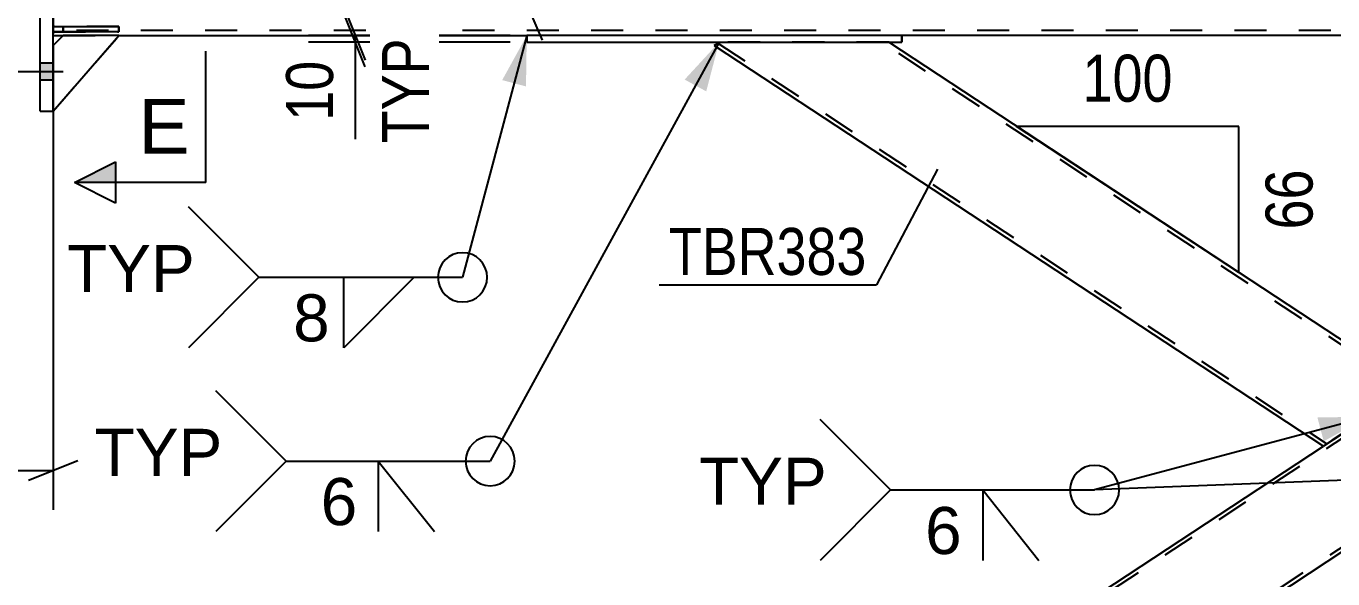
# Model space of a CAD drawing. Header units: millimetres. Extents: x -857 to 332, y -866 to -25.
# Drawn here: x -814.3 to -734.6, y -117.1 to -83.4 of the extents above; entities that cross this region are included whole.
import ezdxf

# ---------------------------------------------------------------- set-up
doc = ezdxf.new("R2010")
doc.units = ezdxf.units.MM
doc.linetypes.add('DXK_LINE_DOT2', pattern=[3.9198, 1.9599, -1.9599])
doc.styles.add('Arial', font='ARIAL.TTF', dxfattribs={"height": 0.2})
doc.styles.add('Arial Narrow', font='ARIALN.TTF', dxfattribs={"height": 0.2})

# ---------------------------------------------------------------- blocks, each defined once
blk = doc.blocks.new('Part-570388934-12390 - 11942')
at = {"color": 2, "linetype": 'Continuous'}
for p, q in [((-812.013, -84.029), (-812.613, -84.629)), ((-812.613, -88.629), (-808.613, -84.029)), ((-808.613, -84.029), (-812.013, -84.029))]:
    blk.add_line(p, q, dxfattribs=at)
at = {"color": 7, "linetype": 'DXK_LINE_DOT2'}
blk.add_line((-812.613, -84.629), (-812.613, -88.629), dxfattribs=at)
blk = doc.blocks.new('Part-570388934-12189 - 11942')
at = {"color": 7, "linetype": 'DXK_LINE_DOT2'}
for p, q in [((-697.391, -84.429), (-773.706, -134.628)), ((-687.346, -84.429), (-763.662, -134.628)), ((-729.767, -105.438), (-735.226, -109.029))]:
    blk.add_line(p, q, dxfattribs=at)
at = {"color": 2, "linetype": 'Continuous'}
for p, q in [((-774.143, -134.628), (-735.226, -109.029)), ((-729.767, -112.62), (-763.225, -134.628))]:
    blk.add_line(p, q, dxfattribs=at)
blk = doc.blocks.new('Part-570388934-12201 - 11942')
at = {"color": 2, "linetype": 'Continuous'}
for p, q in [((-813.413, -88.629), (-813.413, -73.429)), ((-813.413, -73.429), (-812.613, -73.429)), ((-812.613, -88.629), (-812.613, -73.429)), ((-813.413, -88.629), (-812.613, -88.629))]:
    blk.add_line(p, q, dxfattribs=at)
blk = doc.blocks.new('Part-570388934-12256 - 11942')
at = {"color": 2, "linetype": 'Continuous'}
for p, q in [((-783.762, -84.429), (-783.762, -84.029)), ((-783.762, -84.029), (-783.762, -84.029)), ((-760.906, -84.029), (-783.762, -84.029)), ((-760.906, -84.029), (-760.906, -84.429)), ((-783.762, -84.429), (-783.762, -84.429)), ((-783.762, -84.429), (-760.906, -84.429))]:
    blk.add_line(p, q, dxfattribs=at)
at = {"color": 7, "linetype": 'DXK_LINE_DOT2'}
for p, q in [((-783.762, -84.029), (-783.762, -84.429)), ((-760.906, -84.029), (-760.906, -84.029)), ((-760.906, -84.429), (-760.906, -84.029)), ((-760.906, -84.429), (-760.906, -84.429))]:
    blk.add_line(p, q, dxfattribs=at)
blk = doc.blocks.new('Part-570388934-12328 - 11942')
at = {"color": 2, "linetype": 'Continuous'}
for p, q in [((-772.334, -84.62), (-772.301, -84.598)), ((-772.334, -84.62), (-735.226, -109.029)), ((-772.044, -84.429), (-772.301, -84.598)), ((-772.059, -84.429), (-772.099, -84.465)), ((-729.767, -105.438), (-761.706, -84.429)), ((-730.036, -105.616), (-735.226, -109.029)), ((-729.8, -105.46), (-730.036, -105.616)), ((-729.767, -105.438), (-729.8, -105.46))]:
    blk.add_line(p, q, dxfattribs=at)
at = {"color": 7, "linetype": 'DXK_LINE_DOT2'}
for p, q in [((-772.301, -84.598), (-772.334, -84.62)), ((-772.115, -84.476), (-735.007, -108.885)), ((-761.706, -84.429), (-772.059, -84.429)), ((-772.044, -84.429), (-772.044, -84.429)), ((-729.985, -105.582), (-762.142, -84.429)), ((-730.203, -105.725), (-730.203, -105.725)), ((-730.203, -105.725), (-730.203, -105.725)), ((-730.036, -105.616), (-729.895, -105.522))]:
    blk.add_line(p, q, dxfattribs=at)
blk = doc.blocks.new('Bolt-570388934-12387 - 11942')
at = {"linetype": 'Continuous'}
for points in [[(-813.413, -75.309), (-813.413, -76.349), (-812.613, -76.349), (-812.613, -75.309)], [(-813.413, -75.309), (-813.413, -76.349), (-812.613, -76.349), (-812.613, -75.309)], [(-813.413, -75.309), (-813.413, -76.349), (-812.613, -76.349), (-812.613, -75.309)], [(-813.413, -80.509), (-813.413, -81.549), (-812.613, -81.549), (-812.613, -80.509)], [(-813.413, -80.509), (-813.413, -81.549), (-812.613, -81.549), (-812.613, -80.509)], [(-813.413, -85.709), (-813.413, -86.749), (-812.613, -86.749), (-812.613, -85.709)], [(-813.413, -85.709), (-813.413, -86.749), (-812.613, -86.749), (-812.613, -85.709)], [(-813.413, -85.709), (-813.413, -86.749), (-812.613, -86.749), (-812.613, -85.709)]]:
    blk.add_hatch(color=1, dxfattribs=at).paths.add_polyline_path(points)
at = {"color": 1, "linetype": 'Continuous'}
for p, q in [((-812.613, -75.309), (-813.413, -75.309)), ((-812.613, -75.309), (-813.413, -75.309)), ((-812.613, -75.309), (-813.413, -75.309)), ((-812.013, -75.829), (-816.213, -75.829)), ((-812.013, -75.829), (-816.213, -75.829)), ((-812.013, -75.829), (-816.213, -75.829)), ((-812.613, -76.349), (-813.413, -76.349)), ((-812.613, -76.349), (-813.413, -76.349)), ((-812.613, -76.349), (-813.413, -76.349)), ((-812.013, -81.029), (-816.213, -81.029)), ((-812.013, -81.029), (-816.213, -81.029)), ((-812.613, -80.509), (-813.413, -80.509)), ((-812.613, -80.509), (-813.413, -80.509)), ((-812.613, -81.549), (-813.413, -81.549)), ((-812.613, -81.549), (-813.413, -81.549)), ((-812.613, -85.709), (-813.413, -85.709)), ((-812.613, -85.709), (-813.413, -85.709)), ((-812.613, -85.709), (-813.413, -85.709)), ((-812.013, -86.229), (-816.213, -86.229)), ((-812.013, -86.229), (-816.213, -86.229)), ((-812.013, -86.229), (-816.213, -86.229)), ((-812.613, -86.749), (-813.413, -86.749)), ((-812.613, -86.749), (-813.413, -86.749)), ((-812.613, -86.749), (-813.413, -86.749))]:
    blk.add_line(p, q, dxfattribs=at)
blk = doc.blocks.new('Part-570388934-12391 - 11942')
at = {"color": 7, "linetype": 'DXK_LINE_DOT2'}
for p, q in [((-812.013, -84.029), (-812.613, -84.629)), ((-812.613, -88.629), (-808.613, -84.029)), ((-808.613, -84.029), (-812.013, -84.029)), ((-812.613, -84.629), (-812.613, -88.629))]:
    blk.add_line(p, q, dxfattribs=at)
blk = doc.blocks.new('Part-570388934-12446 - 11942')
at = {"color": 2, "linetype": 'Continuous'}
for p, q in [((-812.613, -83.789), (-812.613, -83.469)), ((-812.613, -83.469), (-808.613, -83.469)), ((-808.613, -83.469), (-808.613, -83.789)), ((-808.613, -83.789), (-812.613, -83.789))]:
    blk.add_line(p, q, dxfattribs=at)
at = {"color": 7, "linetype": 'DXK_LINE_DOT2'}
blk.add_line((-812.013, -83.789), (-812.013, -83.469), dxfattribs=at)
blk = doc.blocks.new('Part-570388934-12448 - 11942')
at = {"color": 7, "linetype": 'DXK_LINE_DOT2'}
for p, q in [((-808.613, -83.469), (-812.613, -83.469)), ((-812.613, -83.469), (-812.613, -83.789)), ((-812.013, -83.469), (-812.013, -83.789)), ((-808.613, -83.789), (-808.613, -83.469)), ((-812.613, -83.789), (-808.613, -83.789))]:
    blk.add_line(p, q, dxfattribs=at)
blk = doc.blocks.new('Part-570388934-12505 - 11942')
at = {"color": 7, "linetype": 'DXK_LINE_DOT2'}
for p, q in [((-812.613, -78.029), (-812.613, -84.029)), ((-154.637, -83.709), (-812.613, -83.709)), ((-812.013, -84.029), (-808.613, -84.029)), ((-760.906, -84.029), (-783.762, -84.029))]:
    blk.add_line(p, q, dxfattribs=at)
at = {"color": 2, "linetype": 'Continuous'}
for p, q in [((-812.613, -84.029), (-812.013, -84.029)), ((-808.613, -84.029), (-783.762, -84.029)), ((-698.628, -84.029), (-760.906, -84.029))]:
    blk.add_line(p, q, dxfattribs=at)
blk = doc.blocks.new('AngleDimension-570388934-14004 - 11942')
at = {"color": 7, "linetype": 'Continuous'}
for p, q in [((-749.355, -92.553), (-753.918, -89.552)), ((-740.383, -89.552), (-753.918, -89.552)), ((-740.383, -98.455), (-753.918, -89.552)), ((-740.383, -98.455), (-740.383, -89.552))]:
    blk.add_line(p, q, dxfattribs=at)
at = {"color": 0}
for points in [[(-743.808, -88.652), (-743.808, -84.452), (-750.493, -84.452), (-750.493, -88.652)], [(-735.283, -91.575), (-739.483, -91.575), (-739.483, -96.432), (-735.283, -96.432)]]:
    blk.add_wipeout(points, dxfattribs=at)
at = {"color": 3, "style": 'Arial Narrow'}
blk.add_text('100', height=2.8633, dxfattribs=at).set_placement((-749.893, -88.052))
blk.add_text('66', height=2.8633, rotation=90.00021, dxfattribs=at).set_placement((-735.883, -95.832))
blk = doc.blocks.new('StraightDimension-570388934-13418 - 11942')
at = {"color": 7, "linetype": 'Continuous'}
for p, q in [((-794.812, -82.529), (-793.612, -85.529)), ((-793.612, -85.929), (-794.812, -82.929)), ((-784.762, -84.029), (-797.062, -84.029)), ((-794.212, -84.429), (-794.212, -84.029)), ((-784.762, -84.429), (-797.062, -84.429)), ((-794.212, -84.429), (-794.212, -90.336)), ((-794.212, -84.429), (-794.212, -90.336))]:
    blk.add_line(p, q, dxfattribs=at)
at = {"color": 0, "linetype": 'Continuous'}
blk.add_wipeout([(-789.112, -83.588), (-793.312, -83.588), (-793.312, -91.177), (-789.112, -91.177)], dxfattribs=at)
at = {"color": 0}
blk.add_wipeout([(-794.962, -84.954), (-799.162, -84.954), (-799.162, -89.811), (-794.962, -89.811)], dxfattribs=at)
at = {"color": 3, "linetype": 'Continuous', "style": 'Arial Narrow'}
blk.add_text('TYP', height=2.8633, rotation=90.00021, dxfattribs=at).set_placement((-789.712, -90.577))
at = {"color": 3, "style": 'Arial Narrow'}
blk.add_text('10', height=2.8633, rotation=90.00021, dxfattribs=at).set_placement((-795.562, -89.211))
blk = doc.blocks.new('StraightDimension-570388934-13170 - 11942')
at = {"color": 7, "linetype": 'Continuous'}
for p, q in [((-812.613, -85.029), (-812.613, -112.912)), ((-829.061, -134.028), (-829.061, -107.662)), ((-827.561, -109.912), (-830.561, -111.112)), ((-829.061, -110.512), (-812.613, -110.512)), ((-814.113, -111.112), (-811.113, -109.912))]:
    blk.add_line(p, q, dxfattribs=at)
at = {"color": 0}
blk.add_wipeout([(-817.495, -109.762), (-817.495, -105.562), (-824.179, -105.562), (-824.179, -109.762)], dxfattribs=at)
at = {"color": 3, "style": 'Arial Narrow'}
blk.add_text('411', height=2.8633, dxfattribs=at).set_placement((-823.579, -109.162))
blk = doc.blocks.new('WeldMark-570388934-14051 - 11942')
at = {"linetype": 'Continuous'}
blk.add_hatch(color=30, dxfattribs=at).paths.add_polyline_path([(-774.141, -86.702), (-772.044, -84.429), (-772.825, -87.421)])
at = {"color": 30, "linetype": 'Continuous'}
for p in [(-772.044, -84.429), (-798.415, -109.94)]:
    blk.add_line(p, (-785.992, -109.94), dxfattribs=at)
at = {"color": 3, "linetype": 'Continuous'}
for p, q in [((-798.415, -109.94), (-802.701, -105.654)), ((-798.415, -109.94), (-802.701, -114.226)), ((-792.806, -109.94), (-789.377, -114.226)), ((-792.806, -109.94), (-792.806, -114.226))]:
    blk.add_line(p, q, dxfattribs=at)
for start, end in [(90, 270), (270, 90)]:
    blk.add_arc((-785.992, -109.94), 1.5, start, end, dxfattribs=at)
at = {"color": 0}
blk.add_wipeout([(-793.892, -114.04), (-793.892, -110.64), (-796.515, -110.64), (-796.515, -114.04)], dxfattribs=at)
at = {"color": 3, "style": 'Arial'}
blk.add_text('6', height=2.865, dxfattribs=at).set_placement((-796.315, -113.84))
at = {"color": 0, "linetype": 'Continuous'}
blk.add_wipeout([(-802.315, -110.84), (-802.315, -107.84), (-810.091, -107.84), (-810.091, -110.84)], dxfattribs=at)
blk.add_wipeout([(-802.315, -110.84), (-802.315, -107.84), (-810.091, -107.84), (-810.091, -110.84)], dxfattribs=at)
at = {"color": 3, "linetype": 'Continuous', "style": 'Arial'}
blk.add_text('TYP', height=2.8652, dxfattribs=at).set_placement((-810.091, -110.84))
blk = doc.blocks.new('Mark-570388934-12252 - 11942')
at = {"color": 30, "linetype": 'Continuous'}
for p in [(-797.245, -75.701), (-782.793, -84.313)]:
    blk.add_line(p, (-786.541, -75.701), dxfattribs=at)
at = {"color": 0}
blk.add_wipeout([(-787.141, -75.101), (-787.141, -72.101), (-796.645, -72.101), (-796.645, -75.101)], dxfattribs=at)
blk.add_wipeout([(-787.141, -75.101), (-787.141, -72.101), (-796.645, -72.101), (-796.645, -75.101)], dxfattribs=at)
at = {"color": 3, "style": 'Arial Narrow'}
blk.add_text('PL103', height=2.8633, dxfattribs=at).set_placement((-796.645, -75.101))
blk = doc.blocks.new('SectionMark-570388934-14031 - 11942')
at = {"linetype": 'Continuous'}
for points in [[(-808.811, -69.206), (-808.811, -70.456), (-811.311, -69.206)], [(-808.811, -91.721), (-808.811, -92.971), (-811.311, -92.971)]]:
    blk.add_hatch(color=6, dxfattribs=at).paths.add_polyline_path(points)
at = {"color": 6, "linetype": 'Continuous'}
for p, q in [((-811.311, -69.206), (-808.811, -67.956)), ((-808.811, -70.456), (-808.811, -67.956)), ((-803.311, -69.206), (-811.311, -69.206)), ((-811.311, -69.206), (-808.811, -70.456)), ((-803.311, -69.206), (-803.311, -77.206)), ((-803.311, -92.971), (-803.311, -84.971)), ((-811.311, -92.971), (-808.811, -91.721)), ((-808.811, -91.721), (-808.811, -94.221)), ((-803.311, -92.971), (-811.311, -92.971)), ((-808.811, -94.221), (-811.311, -92.971))]:
    blk.add_line(p, q, dxfattribs=at)
at = {"color": 0, "linetype": 'Continuous'}
for points in [[(-804.311, -74.456), (-804.311, -70.956), (-807.421, -70.956), (-807.421, -74.456)], [(-804.311, -91.221), (-804.311, -87.721), (-807.421, -87.721), (-807.421, -91.221)]]:
    blk.add_wipeout(points, dxfattribs=at)
at = {"color": 3, "linetype": 'Continuous', "style": 'Arial'}
for p in [(-807.421, -74.456), (-807.421, -91.221)]:
    blk.add_text('E', height=3.343, dxfattribs=at).set_placement(p)
blk = doc.blocks.new('Mark-570388934-12324 - 11942')
at = {"color": 30, "linetype": 'Continuous'}
for p in [(-758.732, -92.17), (-775.7, -99.203)]:
    blk.add_line(p, (-762.444, -99.203), dxfattribs=at)
at = {"color": 0}
blk.add_wipeout([(-763.044, -98.603), (-763.044, -95.603), (-775.1, -95.603), (-775.1, -98.603)], dxfattribs=at)
blk.add_wipeout([(-763.044, -98.603), (-763.044, -95.603), (-775.1, -95.603), (-775.1, -98.603)], dxfattribs=at)
at = {"color": 3, "style": 'Arial Narrow'}
blk.add_text('TBR383', height=2.8633, dxfattribs=at).set_placement((-775.1, -98.603))
blk = doc.blocks.new('WeldMark-570388934-14039 - 11942')
at = {"linetype": 'Continuous'}
blk.add_hatch(color=30, dxfattribs=at).paths.add_polyline_path([(-785.257, -86.736), (-783.762, -84.029), (-783.807, -87.121)])
at = {"color": 30, "linetype": 'Continuous'}
for p in [(-783.762, -84.029), (-800.095, -98.748)]:
    blk.add_line(p, (-787.671, -98.748), dxfattribs=at)
at = {"color": 3, "linetype": 'Continuous'}
for p, q in [((-800.095, -98.748), (-804.38, -94.462)), ((-800.095, -98.748), (-804.38, -103.033)), ((-794.914, -98.748), (-790.628, -98.748)), ((-790.628, -98.748), (-794.914, -103.033)), ((-794.914, -103.033), (-794.914, -98.748))]:
    blk.add_line(p, q, dxfattribs=at)
for start, end in [(90, 270), (270, 90)]:
    blk.add_arc((-787.671, -98.748), 1.5, start, end, dxfattribs=at)
at = {"color": 0}
blk.add_wipeout([(-795.571, -102.848), (-795.571, -99.448), (-798.195, -99.448), (-798.195, -102.848)], dxfattribs=at)
at = {"color": 3, "style": 'Arial'}
blk.add_text('8', height=2.865, dxfattribs=at).set_placement((-797.995, -102.648))
at = {"color": 0, "linetype": 'Continuous'}
blk.add_wipeout([(-803.995, -99.648), (-803.995, -96.648), (-811.77, -96.648), (-811.77, -99.648)], dxfattribs=at)
blk.add_wipeout([(-803.995, -99.648), (-803.995, -96.648), (-811.77, -96.648), (-811.77, -99.648)], dxfattribs=at)
at = {"color": 3, "linetype": 'Continuous', "style": 'Arial'}
blk.add_text('TYP', height=2.8652, dxfattribs=at).set_placement((-811.77, -99.648))
blk = doc.blocks.new('WeldMark-570388934-14063 - 11942')
at = {"linetype": 'Continuous'}
for points in [[(-735.588, -107.286), (-732.496, -107.234), (-735.2, -108.735)], [(-730.065, -110.194), (-727.037, -110.824), (-730.005, -111.693)]]:
    blk.add_hatch(color=30, dxfattribs=at).paths.add_polyline_path(points)
at = {"color": 3, "linetype": 'Continuous'}
for p, q in [((-761.59, -111.701), (-765.875, -107.415)), ((-761.59, -111.701), (-765.875, -115.986)), ((-755.98, -111.701), (-752.552, -115.986)), ((-755.98, -111.701), (-755.98, -115.986))]:
    blk.add_line(p, q, dxfattribs=at)
at = {"color": 30, "linetype": 'Continuous'}
for p in [(-732.496, -107.234), (-727.037, -110.824), (-761.59, -111.701)]:
    blk.add_line(p, (-749.166, -111.701), dxfattribs=at)
at = {"color": 3, "linetype": 'Continuous'}
for start, end in [(90, 270), (270, 90)]:
    blk.add_arc((-749.166, -111.701), 1.5, start, end, dxfattribs=at)
at = {"color": 0}
blk.add_wipeout([(-757.066, -115.801), (-757.066, -112.401), (-759.69, -112.401), (-759.69, -115.801)], dxfattribs=at)
at = {"color": 3, "style": 'Arial'}
blk.add_text('6', height=2.865, dxfattribs=at).set_placement((-759.49, -115.601))
at = {"color": 0, "linetype": 'Continuous'}
blk.add_wipeout([(-765.49, -112.601), (-765.49, -109.601), (-773.265, -109.601), (-773.265, -112.601)], dxfattribs=at)
blk.add_wipeout([(-765.49, -112.601), (-765.49, -109.601), (-773.265, -109.601), (-773.265, -112.601)], dxfattribs=at)
at = {"color": 3, "linetype": 'Continuous', "style": 'Arial'}
blk.add_text('TYP', height=2.8652, dxfattribs=at).set_placement((-773.265, -112.601))

msp = doc.modelspace()

# ---------------------------------------------------------------- block references
for name in ['Part-570388934-12201 - 11942', 'Bolt-570388934-12387 - 11942', 'Part-570388934-12505 - 11942', 'Part-570388934-12446 - 11942', 'Part-570388934-12448 - 11942', 'Part-570388934-12390 - 11942', 'Part-570388934-12391 - 11942', 'Part-570388934-12256 - 11942', 'Part-570388934-12189 - 11942', 'Part-570388934-12328 - 11942']:
    msp.add_blockref(name, (0, 0))

# ---------------------------------------------------------------- next in the draw order: block references
for name in ['StraightDimension-570388934-13418 - 11942', 'StraightDimension-570388934-13170 - 11942', 'AngleDimension-570388934-14004 - 11942']:
    msp.add_blockref(name, (0, 0))

# ---------------------------------------------------------------- next in the draw order: block references
msp.add_blockref('WeldMark-570388934-14051 - 11942', (0, 0))

# ---------------------------------------------------------------- next in the draw order: block references
for name in ['SectionMark-570388934-14031 - 11942', 'Mark-570388934-12252 - 11942', 'Mark-570388934-12324 - 11942', 'WeldMark-570388934-14063 - 11942']:
    msp.add_blockref(name, (0, 0))

# ---------------------------------------------------------------- next in the draw order: block references
msp.add_blockref('WeldMark-570388934-14039 - 11942', (0, 0))

doc.saveas('drawing.dxf')
